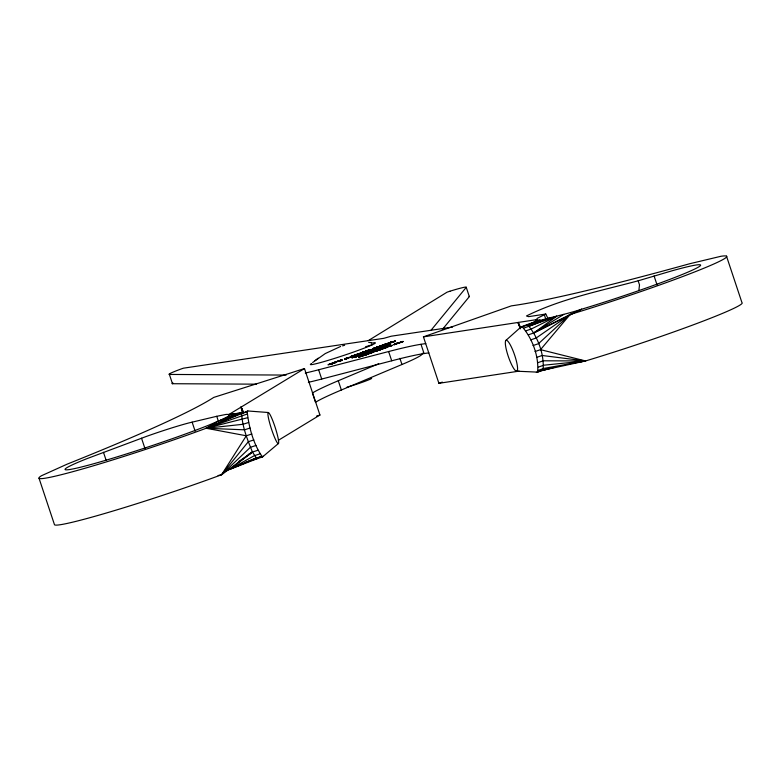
<?xml version="1.0" encoding="UTF-8"?>
<svg xmlns="http://www.w3.org/2000/svg" width="781" height="781" viewBox="0 0 781 781"><rect width="100%" height="100%" fill="white"/><g stroke="black" fill="none" stroke-linecap="round" stroke-linejoin="round"><path stroke-width="1.17" d="M516.27 371.18A16.362 3.222 71 0 0 512.356 349.156A16.362 3.222 71 0 0 505.746 346.871A16.362 3.222 71 0 0 516.27 371.18L537.611 372.127C539.007 356.448 532.496 338.622 522.186 326.77L520.927 327.044L505.834 340.467M278.251 443.657A16.362 2.011 72 0 1 268.957 420.237A16.362 2.011 72 0 1 272.647 420.363A16.362 2.011 72 0 1 278.251 443.657L262.465 456.983C253.386 444.145 248.895 427.373 247.206 411.753L247.802 410.972L268.303 412.514M367.851 350.396L368.808 350.034L368.154 350.474A270.187 15.083 -18.4 0 0 370.516 350.025M333.799 362.94L334.717 362.843L331.798 363.614M358.206 356.068L359.621 355.482L358.87 355.853M394.425 341.512L388.762 342.947M345.368 359.055L345.407 358.557M638.858 290.483L639.502 284.85L638.155 280.809C600.618 290.883 561.354 298.615 526.462 315.963L528.571 316.656L545.773 314.04L548.447 319.351M359.621 356.702L361.945 355.599M535.161 322.485L537.182 318.365L545.773 314.04M345.339 358.957L344.597 359.406L347.301 358.44M394.698 344.265L393.888 344.851L394.659 344.372M520.244 328.85L520.927 327.044C540.472 318.794 561.559 315.885 581.65 309.208A86.955 4.852 -18.4 0 0 686.753 272.618A86.955 4.852 -18.4 0 0 672.519 270.656L638.155 280.809M537.611 372.127L543.068 370.233C544.464 354.564 537.953 336.738 527.653 324.876L526.394 325.15M534.839 322.358L535.786 320.161L539.993 320.083L535.59 322.192M251.872 433.972L246.308 435.778L221.609 474.721A114.436 6.385 -18.4 0 1 54.504 524.764L39.05 478.304M247.802 410.972L206.145 428.261A114.436 6.385 -18.4 0 1 85.5 468.112A114.436 6.385 -18.4 0 1 41.442 475.756L67.254 464.109A651.862 36.385 -18.4 0 0 213.769 397.402L304.483 368.564L319.937 415.023L278.378 440.299M226.041 470.845L256.9 458.789L257.496 458.008L250.018 460.614M263.06 456.202L262.465 456.983L245.82 462.176M430.8 330.539L466.247 287.34L469.332 296.614L442.358 329.484M423.097 352.963L421.125 355.179A121.777 6.795 -18.4 0 1 401.961 364.502L341.365 390.002A175.92 9.821 -18.4 0 0 315.504 402.264L312.42 392.989A175.92 9.821 -18.4 0 1 338.29 380.737L378.678 363.731M535.063 351.538L540.52 349.654L570.12 314.479L581.65 309.208L569.691 315.143M229.965 414.457L226.168 414.408L216.737 416.293L189.08 422.882A38.611 2.158 -18.4 0 0 145.979 436.579L86.535 458.808A86.955 4.852 -18.4 0 0 91.963 464.226A86.955 4.852 -18.4 0 0 208.537 425.245L220.838 420.071L228.15 416.39L229.965 414.457L242.237 412.778L241.104 407.096L304.483 368.564M351.928 357.678L354.759 356.927M388.528 343.298L388.001 343.171M534.536 322.455L537.201 320.132L529.889 324.476M312.625 362.511L325.247 353.578L340.604 346.461M261.371 456.202L230.141 469.127L252.448 452.043L258.013 450.237M318.218 358.186L314.919 360.666M247.206 411.753L241.641 413.559C242.266 426.934 247.489 439.742 252.448 452.043L221.609 474.721L218.084 475.551M528.356 334.834L533.813 332.94L556.628 316.266L523.924 328.049M370.34 351.421L372.605 350.728M379.341 346.52L380.659 346.178L372.928 348.658L379.732 346.237L378.97 346.774M238.713 461.542L252.448 452.043L256.9 458.789M564.253 317.838L533.813 332.94L563.726 314.411M368.241 340.643L447.103 292.153L449.944 291.215M246.308 435.778L206.145 428.261L217.02 421.681L242.237 412.778L228.97 414.447L241.104 407.096L243.438 412.27M333.526 363.145L329.279 364.219M329.758 364.346L328.45 364.61M352.983 357.288L353.471 357.376M381.811 345.485L382.368 345.212M375.407 350.776L371.776 352.172L373.562 351.528M248.27 454.464L252.448 452.043M369.374 350.542L372.478 349.322M369.608 351.87L367.636 352.221M375.349 347.906L377.36 347.662L376.305 347.721M377.106 347.779L378.326 347.233M381.948 347.496L382.934 347.242L374.099 349.839M384.682 346.471L380.181 347.604M230.141 469.127L254.284 455.704L259.848 453.898M358.313 355.755L354.584 357.268M394.932 341.151L390.158 342.947L394.239 341.453M342.4 360.109L338.876 361.369M342.439 360.217L338.778 361.496L339.501 361.115M366.416 353.168L361.798 354.115L362.472 354.105M382.29 345.778L383.071 345.651L379.742 346.803M374.939 350.034L374.548 349.986M327.981 364.825L328.811 364.346M360.012 353.744L361.31 353.324L354.925 355.111L356.019 354.594M381.489 345.505L382.016 345.632M387.854 343.367L392.55 341.58M387.21 346.666L387.757 346.354M533.813 332.94L570.12 314.479A114.436 6.385 -18.4 0 0 689.75 273.848A114.436 6.385 -18.4 0 0 720.961 256.275L689.711 263.734A651.862 36.385 -18.4 0 1 511.37 305.859L423.439 336.855L438.902 383.315L519.17 371.112M242.696 463.318L236.301 466.54L255.807 458.008M556.628 316.266L531.49 328.918L526.033 330.802M334.844 362.794L329.953 364.532L335.605 362.423L334.053 362.774M334.737 362.267L333.438 362.804L336.962 361.427M335.274 362.726L332.813 363.302M339.755 360.588C344.343 359.026 335.352 362.023 338.964 360.754M347.447 358.303L344.528 359.319L345.27 359.035M352.836 356.321C356.175 355.248 348.346 358.284 351.255 356.897M364.61 351.665L361.837 352.631L363.214 352.016M353.939 357.483L358.342 355.941M365.859 352.651L361.798 354.115M375.515 348.238L372.517 349.429M379.156 346.637L379.722 346.247M371.785 350.708L372.947 350.484L367.714 351.997L372.01 350.552M390.588 342.937L389.797 342.966L394.727 341.336M371.746 352.065L372.81 351.831M380.181 348.014L379.947 347.955M395.371 341.043L394.268 341.639M377.496 350.571L379 350.093L369.823 353.071L372.859 352.29L370.419 352.953M385.755 346.237L390.549 344.401L384.379 346.715M379.712 349.956L383.168 348.59L381.421 349.341M388.655 346.481L392.462 345.397L389.221 345.944M383.852 348.463L386.517 347.389L385.492 347.877M387.005 346.588L389.846 345.719M395.42 344.323L400.673 342.283M401.922 341.873L403.133 341.443L399.901 342.713M403.133 341.561L402.166 341.746M358.606 356.985L365.215 354.564M332.979 362.999L332.706 363.214M358.518 354.428L361.281 353.344M374.48 348.57L375.144 348.404M392.892 341.522L390.685 342.322M389.699 344.763L387.249 345.661M350.708 356.497L352.495 355.863M350.747 356.605L354.447 355.306M368.837 350.142L365.176 351.43L368.808 350.034M372.957 350.61L357.386 355.658L360.949 354.379M372.791 350.249L379.595 347.828L372.82 350.239L373.796 349.927M366.67 354.027L365.635 354.369L367.382 353.627M369.267 352.973L365.674 354.349M369.306 353.08L372.137 352.319M379.488 349.292L375.954 350.669L379.517 349.39M379.586 349.273C377.096 350.034 382.202 349.312 379.507 349.878M375.339 351.499L376.296 351.138L375.329 351.382M338.778 361.496C343.728 360.021 330.178 363.126 340.536 360.763M354.271 355.833L357.971 354.642L356.458 355.004M354.301 355.931L354.916 355.501M362.726 354.349L366.387 353.061M369.228 353.686L372.888 352.397M379.507 350.005L380.474 349.644M352.397 357.464L351.977 357.844L358.596 355.677M352.143 357.688L357.034 356.048L354.759 356.624M381.782 345.378L381.362 345.768L382.651 345.446M358.85 356.868L365.557 354.554M353.022 357.395L353.939 356.995M383.52 344.763L382.251 345.28M389.153 342.761L394.6 341.385M388.255 343.767C390.305 342.449 381.362 345.671 382.856 345.29M250.086 428.017L244.521 429.823L206.145 428.261L242.237 412.778L228.15 416.39M367.597 354.232L368.036 353.93M359.709 354.984L357.386 355.658L359.67 354.877M536.352 372.4L543.908 369.647M363.975 351.772L364.483 351.567M388.323 343.152L391.701 341.932M529.391 326.165L549.521 318.111L522.186 326.77M358.372 356.048L359.592 355.375L358.04 355.736M384.33 348.267L383.93 348.443M360.334 356.321L361.974 355.706M527.653 324.876L539.993 320.083M382.68 345.192L383.559 344.87M353.295 357.278L354.135 356.849M367.656 354.144L364.698 355.287M354.349 355.521L353.461 355.55L354.379 355.209M382.212 345.329L386.419 343.962M374.665 348.492L370.487 349.927M374.695 348.59L372.244 349.488M387.727 343.865C374.343 348.443 395.45 341.258 385.17 344.489M352.827 357.405L353.334 357.22M374.441 350.113L369.335 351.704L370.877 351.411M374.48 350.22L372.029 351.118M381.821 347.496L379.605 348.404M389.67 344.665L387.21 345.553M378.834 348.375L379.937 348.004M367.041 354.379L364.6 355.375M330.148 363.887L329.309 364.327L332.452 363.185M353.695 357.122L355.433 356.517M333.165 363.507L333.721 363.185M357.698 356.146L353.969 357.473M365.899 354.867L368.241 354.027M378.805 346.491L375.456 347.789L379.312 346.373M382.719 345.134L385.189 344.265M393.673 341.863L391.75 342.547M367.714 351.997L370.584 350.972M378.795 348.267L375.29 349.283L379.283 347.945M375.319 349.39L380.552 347.877M379.625 349.38L378.668 349.615L383.207 348.697M366.367 354.623L360.314 356.497M360.031 353.344L354.945 355.101M369.491 350.396L370.711 349.956M370.614 351.548L369.276 352.006M369.472 352.075L375.339 349.966M391.31 345.798L380.122 349.058L384.818 348.004M381.265 348.765L385.277 347.516M393.849 344.743L396.816 343.825M334.766 362.374L335.684 361.925M341.024 360.236L333.467 362.794M350.61 357.171L353.803 356.019M354.506 355.892L356.185 355.17M369.374 351.801L371.697 350.913M377.965 348.609L376.94 349.087L382.055 347.506M363.731 354.076L360.568 354.554L364.629 353.686M388.46 346.188L389.729 345.739M371.073 352.924L369.198 353.578M372.312 352.29L378.97 350.103M375.3 351.391L379 350.21M345.436 358.655L352.397 356.566M384.145 344.548L386.048 343.913M351.333 356.858L346.276 358.791L345.983 358.303L349.087 357.464L345.983 358.303M333.136 363.399L329.953 364.405M377.75 347.262L382.192 345.905M378.355 347.34L383.012 345.553M361.837 354.223L364.131 353.285M379.586 347.838L378.004 348.707M403.133 341.443L394.766 344.079M365.244 354.662L363.526 355.121M400.458 342.439L395.313 343.728M375.427 347.682L378.014 346.998M370.428 351.421L371.941 350.894L371.414 350.63M362.55 352.29L361.818 352.641L366.025 351.665L362.882 352.172M380.259 349.156L384.213 348.219M365.108 351.343L366.172 351.108M373.064 348.629L374.782 348.121M356.937 354.867L357.962 354.525L356.966 354.974M338.456 361.047L342.234 360.139M372.762 350.152L373.953 349.878M365.42 352.924L367.07 352.436M380.347 347.574L384.711 346.569M371.932 352.016L373.279 351.684M382.973 348.638L381.665 349.078M385.638 347.682L386.517 347.389M386.361 347.545L385.218 347.809M438.902 383.315L442.319 382.114M331.124 363.516L329.24 364.473M248.641 422.472L243.076 424.278L206.145 428.261L247.157 414.047M452.521 327.063L391.261 336.201L383.832 338.319L183.398 368.193L180.811 369.091A25.744 1.435 -18.4 0 0 169.399 374.441L172.484 383.715L256.393 384.164M357.122 356.351L354.33 357.347M384.184 344.948L387.21 343.923M332.774 363.204L329.455 364.317M358.098 355.921L353.988 357.102M362.687 355.414L364.297 354.74M373.894 348.219L373.133 348.609M391.711 342.263L393.956 341.404M379.019 348.346L379.976 348.062M355.785 356.566L356.81 356.214M355.824 356.673L357.513 356.097M530.748 339.872L536.205 337.978L570.12 314.479L538.49 343.679L533.033 345.563M536.693 357.376L542.16 355.492L585.574 360.949A114.436 6.385 -18.4 0 0 741.95 302.628L726.496 256.168M537.826 362.677L543.283 360.793L585.574 360.949L540.52 349.654M538.373 367.099L543.83 365.205L585.574 360.949L541.809 370.506L549.765 368.193M538.294 370.321L543.761 368.427L585.574 360.949L580.947 361.652M363.448 352.407L367.255 351.333L357.015 354.242L364.444 352.143M392.433 345.29L388.303 346.178M355.14 356.575L356.692 356.097L355.911 356.243M220.838 420.071L242.237 412.778M364.668 355.189L362.521 355.96M390.656 342.508L389.123 343.015M384.145 344.841L382.29 345.436M390.685 342.615L387.835 343.328M387.796 346.461L388.342 346.286M390.656 342.215L392.482 341.678M384.184 344.646L385.541 344.099M330.773 363.673L331.925 363.292M330.812 363.78L331.447 363.565M332.159 363.741L330.246 364.307M383.988 344.821L383.09 345.114M386.195 344.138L388.089 343.718L383.725 345.261M392.736 341.912L393.995 341.512M330.002 364.151L330.627 363.946M364.083 355.384L362.97 355.745M369.423 350.415L365.342 351.401M247.645 417.708L206.145 428.261M253.874 439.928L248.309 441.734L221.609 474.721L250.408 447.279L255.973 445.473M258.609 457.646L261.947 456.563M450.032 291.186L452.062 290.561A25.744 1.435 -18.4 0 1 466.247 287.34M355.794 354.828L359.328 354.096L358.577 354.115M316.5 416.117L319.937 415.023M362.55 356.068L359.28 356.917M365.635 354.369L369.843 353.373M379.781 346.422L380.669 346.295M367.226 351.225L364.405 351.587M333.438 362.804L334.356 362.501M364.278 353.246L364.971 353.08M361.583 356.37L358.528 357.063M387.464 343.757L388.421 343.484M365.547 346.754L372.439 344.685M382.358 348.472L389.651 346.208M357.054 354.34L360.07 353.451M329.279 364.571L328.616 364.649M361.984 356.165L359.65 356.614M353.744 357.298L353.207 357.327M357.786 355.902L358.704 355.804M401.727 341.99L395.098 343.679M351.684 356.644L353.832 356.126M342.556 345.866L344.636 345.29M394.454 341.16L395.518 341.072M366.445 351.02L369.706 350.405M352.016 356.068L352.67 356.038M373.074 351.743L374.587 351.43M305.273 373.045A121.777 6.795 -18.4 0 0 318.628 369.774L388.626 351.538A175.92 9.821 -18.4 0 1 420.988 344.294L425.791 343.572M308.358 382.309A121.777 6.795 -18.4 0 0 321.713 379.049L391.711 360.802A175.92 9.821 -18.4 0 1 424.063 353.559L428.876 352.846M543.068 370.233L541.809 370.506L553.309 367.558M541.809 370.506L553.397 367.548M374.197 348.131L375.378 348.014M366.494 352.446L368.632 352.143M356.048 355.091L356.663 354.955M377.418 350.083L380.162 349.673M352.211 356.019L354.408 355.706M364.942 353.637L364.005 353.822M367.109 353.783L368.046 353.598M385.492 346.09L386.009 346.1L385.531 346.198A270.187 15.083 -18.4 0 1 383.159 346.647L383.12 346.539M388.743 346.09L391.203 345.622M380.689 346.276L379.371 346.491M359.582 353.832L357.122 354.301M374.284 349.683L377.653 348.961M366.523 351.479L367.255 351.333M377.838 350.005L381.284 349.263M373.66 351.499L374.548 351.333M377.106 350.757L374.802 351.284M356.077 355.199L354.31 355.423M382.329 348.365L385.384 347.76M353.158 355.833L355.56 355.296M354.369 355.609L354.955 355.609M369.267 353.363L370.165 353.315M375.368 351.089L374.519 351.245M369.237 353.285L368.652 353.393M375.397 351.167L376.296 351.118M362.872 354.223L363.409 354.125M338.847 361.164L339.715 361.017M368.115 351.928L369.12 351.85M377.047 347.389L378.59 347.096M389.758 345.915L389.045 346.042M375.29 349.283L376.696 349.136M364.512 351.743L363.8 351.87L364.551 351.85M383.783 348.18L384.564 348.17M364.551 353.207L365.323 353.071M340.526 360.148L341.297 360.012M337.812 361.164L338.485 361.154M576.329 362.364L578.643 362.013M423.439 336.855L536.137 319.712M388.723 343.298L384.047 345.163M371.688 350.708L365.215 352.846M169.399 374.441L286.139 375.075M368.72 342.459L371.58 342.556M346.149 358.713L349.546 357.337M520.556 327.747L518.086 322.455L519.97 328.127M242.237 410.503L241.104 407.096L243.447 412.573M241.104 407.096L242.959 412.485M654.087 275.996L657.104 285.065M544.308 314.704L545.812 319.234M420.988 344.294L424.063 353.559M399.901 358.323L401.961 364.502M390.559 344.519L389.846 344.616M388.626 351.538L391.711 360.802M375.241 350.806L369.608 353.217M360.178 353.695L358.723 354.379M338.29 380.737L341.365 390.002M318.628 369.774L321.713 379.049M216.737 416.293L218.25 420.822M192.116 422.121L195.123 431.151M141.527 438.209L144.954 448.509M103.473 452.306L106.109 460.234M172.484 383.715A25.744 1.435 -18.4 0 1 172.884 382.924M469.117 296.35A25.744 1.435 -18.4 0 1 469.332 296.614M371.326 343.279A34.247 1.913 -18.4 0 1 374.128 343.884L370.741 345.495A34.247 1.913 -18.4 0 1 329.914 359.836A34.247 1.913 -18.4 0 1 311.658 363.477M371.239 378.268A15.103 0.84 -18.4 0 1 364.268 381.567A15.103 0.84 -18.4 0 1 347.008 387.132M520.468 327.874L518.086 322.455L520.458 327.922"/></g></svg>
